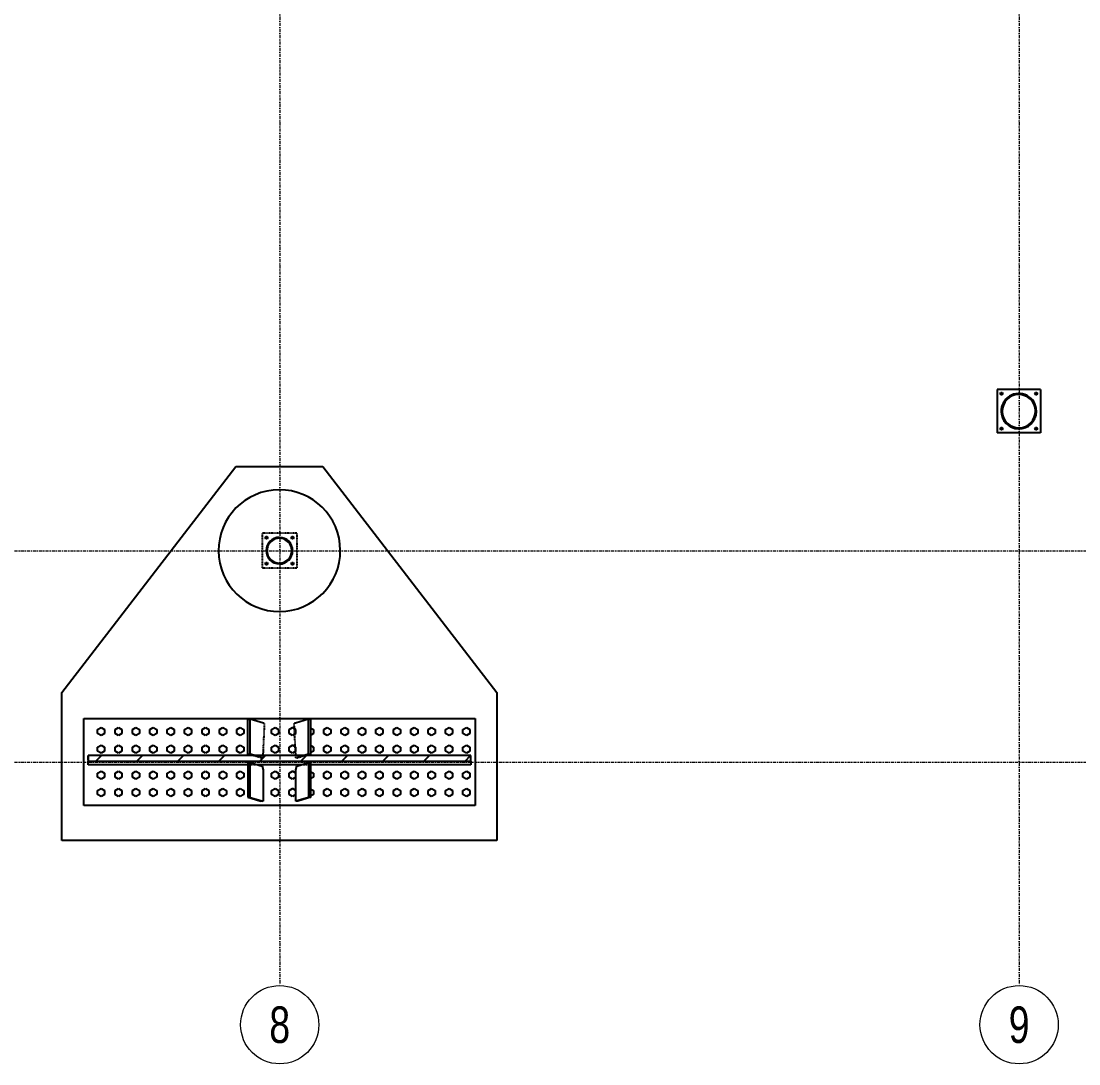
# Model space of a CAD drawing. Header units: millimetres. Extents: x 1541 to 289025, y -12015 to 47026.
# Drawn here: x 11897 to 12779, y -11969 to -11100 of the extents above; entities that cross this region are included whole.
import ezdxf
from ezdxf.enums import TextEntityAlignment as Align

# ---------------------------------------------------------------- set-up
doc = ezdxf.new("R2010")
doc.units = ezdxf.units.MM
doc.header["$LTSCALE"] = 0.1
for name, pattern in [('DASHDOTX2', [50.8, 25.4, -12.7, 0, -12.7]), ('DXK_LINE_DOT2', [3.9198, 1.9599, -1.9599]), ('Grid Line', [3.33375, 1.905, -0.47625, 0.47625, -0.47625])]:
    doc.linetypes.add(name, pattern=pattern)
doc.layers.get('0').update_dxf_attribs({"color": 255})
doc.layers.add('E_EJES', color=8, linetype='Continuous', lineweight=9)
doc.layers.add('E_EJES-1', color=8, linetype='Grid Line', lineweight=9)
doc.styles.add('Swis721 LtCn BT_1', font='swisscl.ttf', dxfattribs={"height": 0.42})

msp = doc.modelspace()

# ---------------------------------------------------------------- hatches: boundary and pattern name
at = {"linetype": 'Continuous'}
h = msp.add_hatch(color=96, dxfattribs=at)
h.paths.add_polyline_path([(12743.52, -11425.12), (12743.3, -11422.57), (12742.63, -11420.09), (12741.55, -11417.76), (12740.08, -11415.66), (12738.26, -11413.85), (12736.16, -11412.38), (12733.84, -11411.29), (12731.36, -11410.63), (12728.8, -11410.41), (12726.25, -11410.63), (12723.77, -11411.29), (12721.45, -11412.38), (12719.35, -11413.85), (12717.53, -11415.66), (12716.06, -11417.76), (12714.98, -11420.09), (12714.31, -11422.57), (12714.09, -11425.12), (12714.31, -11427.68), (12714.98, -11430.15), (12716.06, -11432.48), (12717.53, -11434.58), (12719.35, -11436.39), (12721.45, -11437.87), (12723.77, -11438.95), (12726.25, -11439.61), (12728.8, -11439.84), (12731.36, -11439.61), (12733.84, -11438.95), (12736.16, -11437.87), (12738.26, -11436.39), (12740.08, -11434.58), (12741.55, -11432.48), (12742.63, -11430.15), (12743.3, -11427.68)])
h.paths.add_polyline_path([(12741.82, -11429.86), (12740.8, -11432.04), (12739.41, -11434.02), (12737.7, -11435.73), (12735.73, -11437.11), (12733.54, -11438.13), (12731.21, -11438.76), (12728.8, -11438.97), (12726.4, -11438.76), (12724.07, -11438.13), (12721.88, -11437.11), (12719.91, -11435.73), (12718.2, -11434.02), (12716.81, -11432.04), (12715.79, -11429.86), (12715.17, -11427.53), (12714.96, -11425.12), (12715.17, -11422.72), (12715.79, -11420.39), (12716.81, -11418.2), (12718.2, -11416.22), (12719.91, -11414.52), (12721.88, -11413.13), (12724.07, -11412.11), (12726.4, -11411.49), (12728.8, -11411.28), (12731.21, -11411.49), (12733.54, -11412.11), (12735.73, -11413.13), (12737.7, -11414.52), (12739.41, -11416.22), (12740.8, -11418.2), (12741.82, -11420.39), (12742.44, -11422.72), (12742.65, -11425.12), (12742.44, -11427.53)])
h = msp.add_hatch(dxfattribs=at)
h.set_pattern_fill('', scale=7.611392, style=0, pattern_type=0)
h.set_pattern_definition([(45, (12123.487, -11539.187), (-17.088, 17.088), [])])
h.paths.add_polyline_path([(12123.7, -11541.34), (12123.49, -11539.19), (12122.86, -11537.11), (12121.84, -11535.2), (12120.46, -11533.53), (12118.79, -11532.15), (12116.87, -11531.13), (12114.8, -11530.5), (12112.64, -11530.29), (12110.49, -11530.5), (12108.41, -11531.13), (12106.5, -11532.15), (12104.83, -11533.53), (12103.45, -11535.2), (12102.43, -11537.11), (12101.8, -11539.19), (12101.59, -11541.34), (12101.8, -11543.5), (12102.43, -11545.57), (12103.45, -11547.49), (12104.83, -11549.16), (12106.5, -11550.54), (12108.41, -11551.56), (12110.49, -11552.19), (12112.64, -11552.4), (12114.8, -11552.19), (12116.87, -11551.56), (12118.79, -11550.54), (12120.46, -11549.16), (12121.84, -11547.49), (12122.86, -11545.57), (12123.49, -11543.5)])
h.paths.add_polyline_path([(12122.19, -11545.3), (12121.23, -11547.08), (12119.95, -11548.65), (12118.38, -11549.93), (12116.6, -11550.89), (12114.66, -11551.47), (12112.64, -11551.67), (12110.63, -11551.47), (12108.69, -11550.89), (12106.91, -11549.93), (12105.34, -11548.65), (12104.06, -11547.08), (12103.1, -11545.3), (12102.51, -11543.36), (12102.31, -11541.34), (12102.51, -11539.33), (12103.1, -11537.39), (12104.06, -11535.6), (12105.34, -11534.04), (12106.91, -11532.75), (12108.69, -11531.8), (12110.63, -11531.21), (12112.64, -11531.01), (12114.66, -11531.21), (12116.6, -11531.8), (12118.38, -11532.75), (12119.95, -11534.04), (12121.23, -11535.6), (12122.19, -11537.39), (12122.78, -11539.33), (12122.97, -11541.34), (12122.78, -11543.36)])
h = msp.add_hatch(dxfattribs=at)
h.set_pattern_fill('', scale=7.611392, style=0, pattern_type=0)
h.set_pattern_definition([(45, (12271.952, -11712.02), (-17.088, 17.088), [])])
h.paths.add_polyline_path([(12272.12, -11715.92), (12271.95, -11712.02), (11953.34, -11712.02), (11953.17, -11715.92), (11953.17, -11716.68), (12272.12, -11716.68)])

# ---------------------------------------------------------------- linework, layer by layer
at = {"color": 2, "linetype": 'Continuous'}
for p, q in [((12746.93, -11407), (12710.68, -11407)), ((12710.68, -11407), (12710.68, -11443.24)), ((12746.93, -11407), (12746.93, -11443.24)), ((12746.93, -11443.24), (12710.68, -11443.24)), ((11931.44, -11659.5), (12076.4, -11471.25)), ((12076.4, -11471.25), (12148.89, -11471.25)), ((12148.89, -11471.25), (12293.85, -11659.5)), ((11931.44, -11782.73), (11931.44, -11659.5)), ((12293.85, -11659.5), (12293.85, -11782.73)), ((11949.54, -11753.74), (11949.54, -11681.25)), ((11949.54, -11681.25), (12275.75, -11681.25)), ((12086.4, -11710.75), (12086.4, -11681.65)), ((12086.4, -11681.65), (12088.3, -11681.69)), ((12099.29, -11684.98), (12088.3, -11681.69)), ((12088.3, -11710.8), (12088.3, -11681.69)), ((12136.99, -11681.69), (12126, -11684.98)), ((12136.99, -11681.69), (12138.89, -11681.65)), ((12136.99, -11710.8), (12136.99, -11681.69)), ((12138.89, -11710.75), (12138.89, -11681.65)), ((12275.75, -11681.25), (12275.75, -11753.74)), ((11953.17, -11712.05), (11953.34, -11712.02)), ((11953.34, -11712.02), (11953.17, -11715.92)), ((11953.17, -11715.92), (11953.17, -11712.05)), ((12271.95, -11712.02), (11953.34, -11712.02)), ((12090.65, -11712.02), (12086.4, -11710.75)), ((12086.4, -11710.75), (12088.3, -11710.8)), ((12092.38, -11712.02), (12088.3, -11710.8)), ((12099.1, -11712.02), (12099.29, -11707.84)), ((12126.19, -11712.02), (12126, -11707.84)), ((12136.99, -11710.8), (12132.91, -11712.02)), ((12138.89, -11710.75), (12134.64, -11712.02)), ((12136.99, -11710.8), (12138.89, -11710.75)), ((12272.12, -11712.05), (12271.95, -11712.02)), ((12272.12, -11715.92), (12271.95, -11712.02)), ((12272.12, -11715.92), (12272.12, -11712.05)), ((11953.17, -11715.92), (11953.17, -11716.68)), ((11953.17, -11719.8), (11953.17, -11716.68)), ((11953.17, -11716.68), (12272.12, -11716.68)), ((12086.4, -11719.8), (11953.17, -11719.8)), ((12086.4, -11717.81), (12086.39, -11746.84)), ((12088.29, -11717.86), (12086.4, -11717.81)), ((12088.29, -11717.86), (12098.23, -11720.78)), ((12088.29, -11746.89), (12088.29, -11717.86)), ((12130.37, -11719.8), (12094.91, -11719.8)), ((12098.23, -11720.78), (12099.06, -11723.92)), ((12126.23, -11723.92), (12127.06, -11720.78)), ((12127.06, -11720.78), (12137, -11717.86)), ((12138.89, -11717.81), (12137, -11717.86)), ((12137, -11717.86), (12137, -11746.89)), ((12138.9, -11746.84), (12138.89, -11717.81)), ((12272.12, -11719.8), (12138.89, -11719.8)), ((12272.12, -11716.68), (12272.12, -11715.92)), ((12272.12, -11716.68), (12272.12, -11719.8)), ((12099.06, -11723.92), (12099, -11750.02)), ((12126.28, -11750.02), (12126.23, -11723.92)), ((12086.39, -11746.84), (12097.27, -11750.02)), ((12086.39, -11746.84), (12088.29, -11746.89)), ((12088.29, -11746.89), (12099, -11750.02)), ((12137, -11746.89), (12126.28, -11750.02)), ((12138.9, -11746.84), (12128.02, -11750.02)), ((12137, -11746.89), (12138.9, -11746.84)), ((12275.75, -11753.74), (11949.54, -11753.74)), ((12099, -11750.02), (12097.27, -11750.02)), ((12128.02, -11750.02), (12126.28, -11750.02)), ((12293.85, -11782.73), (11931.44, -11782.73))]:
    msp.add_line(p, q, dxfattribs=at)
at = {"color": 7, "linetype": 'Continuous'}
for p, q in [((12713.18, -11410.62), (12713.74, -11409.65)), ((12713.74, -11411.6), (12713.18, -11410.62)), ((12713.74, -11409.65), (12714.87, -11409.65)), ((12714.87, -11411.6), (12713.74, -11411.6)), ((12714.87, -11409.65), (12715.44, -11410.62)), ((12715.44, -11410.62), (12714.87, -11411.6)), ((12742.17, -11410.62), (12742.74, -11409.65)), ((12742.74, -11411.6), (12742.17, -11410.62)), ((12742.74, -11409.65), (12743.87, -11409.65)), ((12743.87, -11411.6), (12742.74, -11411.6)), ((12743.87, -11409.65), (12744.43, -11410.62)), ((12744.43, -11410.62), (12743.87, -11411.6)), ((12713.18, -11439.62), (12713.74, -11438.64)), ((12713.74, -11440.6), (12713.18, -11439.62)), ((12713.74, -11438.64), (12714.87, -11438.64)), ((12714.87, -11438.64), (12715.44, -11439.62)), ((12715.44, -11439.62), (12714.87, -11440.6)), ((12742.17, -11439.62), (12742.74, -11438.64)), ((12742.74, -11440.6), (12742.17, -11439.62)), ((12742.74, -11438.64), (12743.87, -11438.64)), ((12743.87, -11438.64), (12744.43, -11439.62)), ((12744.43, -11439.62), (12743.87, -11440.6)), ((12714.87, -11440.6), (12713.74, -11440.6)), ((12743.87, -11440.6), (12742.74, -11440.6)), ((12100.64, -11530.47), (12101.21, -11529.49)), ((12101.21, -11531.45), (12100.64, -11530.47)), ((12101.21, -11529.49), (12102.34, -11529.49)), ((12102.34, -11531.45), (12101.21, -11531.45)), ((12102.34, -11529.49), (12102.9, -11530.47)), ((12102.9, -11530.47), (12102.34, -11531.45)), ((12122.39, -11530.47), (12122.95, -11529.49)), ((12122.95, -11531.45), (12122.39, -11530.47)), ((12122.95, -11529.49), (12124.08, -11529.49)), ((12124.08, -11531.45), (12122.95, -11531.45)), ((12124.08, -11529.49), (12124.65, -11530.47)), ((12124.65, -11530.47), (12124.08, -11531.45)), ((12100.64, -11552.22), (12101.21, -11551.24)), ((12101.21, -11553.2), (12100.64, -11552.22)), ((12101.21, -11551.24), (12102.34, -11551.24)), ((12102.34, -11553.2), (12101.21, -11553.2)), ((12102.34, -11551.24), (12102.9, -11552.22)), ((12102.9, -11552.22), (12102.34, -11553.2)), ((12122.39, -11552.22), (12122.95, -11551.24)), ((12122.95, -11553.2), (12122.39, -11552.22)), ((12122.95, -11551.24), (12124.08, -11551.24)), ((12124.08, -11553.2), (12122.95, -11553.2)), ((12124.08, -11551.24), (12124.65, -11552.22)), ((12124.65, -11552.22), (12124.08, -11553.2)), ((11961.14, -11690.45), (11964.04, -11688.77)), ((11961.14, -11693.8), (11961.14, -11690.45)), ((11964.04, -11695.47), (11961.14, -11693.8)), ((11964.04, -11688.77), (11966.94, -11690.45)), ((11966.94, -11693.8), (11964.04, -11695.47)), ((11966.94, -11690.45), (11966.94, -11693.8)), ((11975.64, -11690.45), (11978.54, -11688.77)), ((11975.64, -11693.8), (11975.64, -11690.45)), ((11978.54, -11695.47), (11975.64, -11693.8)), ((11978.54, -11688.77), (11981.44, -11690.45)), ((11981.44, -11693.8), (11978.54, -11695.47)), ((11981.44, -11690.45), (11981.44, -11693.8)), ((11990.14, -11690.45), (11993.04, -11688.77)), ((11990.14, -11693.8), (11990.14, -11690.45)), ((11993.04, -11695.47), (11990.14, -11693.8)), ((11993.04, -11688.77), (11995.94, -11690.45)), ((11995.94, -11693.8), (11993.04, -11695.47)), ((11995.94, -11690.45), (11995.94, -11693.8)), ((12004.64, -11690.45), (12007.53, -11688.77)), ((12004.64, -11693.8), (12004.64, -11690.45)), ((12007.53, -11695.47), (12004.64, -11693.8)), ((12007.53, -11688.77), (12010.43, -11690.45)), ((12010.43, -11693.8), (12007.53, -11695.47)), ((12010.43, -11690.45), (12010.43, -11693.8)), ((12019.13, -11690.45), (12022.03, -11688.77)), ((12019.13, -11693.8), (12019.13, -11690.45)), ((12022.03, -11695.47), (12019.13, -11693.8)), ((12022.03, -11688.77), (12024.93, -11690.45)), ((12024.93, -11693.8), (12022.03, -11695.47)), ((12024.93, -11690.45), (12024.93, -11693.8)), ((12033.63, -11690.45), (12036.53, -11688.77)), ((12033.63, -11693.8), (12033.63, -11690.45)), ((12036.53, -11695.47), (12033.63, -11693.8)), ((12036.53, -11688.77), (12039.43, -11690.45)), ((12039.43, -11693.8), (12036.53, -11695.47)), ((12039.43, -11690.45), (12039.43, -11693.8)), ((12048.13, -11690.45), (12051.03, -11688.77)), ((12048.13, -11693.8), (12048.13, -11690.45)), ((12051.03, -11695.47), (12048.13, -11693.8)), ((12051.03, -11688.77), (12053.93, -11690.45)), ((12053.93, -11693.8), (12051.03, -11695.47)), ((12053.93, -11690.45), (12053.93, -11693.8)), ((12062.63, -11690.45), (12065.53, -11688.77)), ((12062.63, -11693.8), (12062.63, -11690.45)), ((12065.53, -11695.47), (12062.63, -11693.8)), ((12065.53, -11688.77), (12068.43, -11690.45)), ((12068.43, -11693.8), (12065.53, -11695.47)), ((12068.43, -11690.45), (12068.43, -11693.8)), ((12077.12, -11690.45), (12080.02, -11688.77)), ((12077.12, -11693.8), (12077.12, -11690.45)), ((12080.02, -11695.47), (12077.12, -11693.8)), ((12080.02, -11688.77), (12082.92, -11690.45)), ((12082.92, -11693.8), (12080.02, -11695.47)), ((12082.92, -11690.45), (12082.92, -11693.8)), ((12106.12, -11690.45), (12109.02, -11688.77)), ((12106.12, -11693.8), (12106.12, -11690.45)), ((12109.02, -11695.47), (12106.12, -11693.8)), ((12109.02, -11688.77), (12111.92, -11690.45)), ((12111.92, -11693.8), (12109.02, -11695.47)), ((12111.92, -11690.45), (12111.92, -11693.8)), ((12120.62, -11690.45), (12123.52, -11688.77)), ((12120.62, -11693.8), (12120.62, -11690.45)), ((12123.52, -11695.47), (12120.62, -11693.8)), ((12126.42, -11690.45), (12123.52, -11688.77)), ((12126.42, -11693.8), (12123.52, -11695.47)), ((12126.42, -11693.8), (12126.42, -11690.45)), ((12138.89, -11689.28), (12140.92, -11690.45)), ((12140.92, -11693.8), (12138.89, -11694.97)), ((12140.92, -11690.45), (12140.92, -11693.8)), ((12149.61, -11690.45), (12152.51, -11688.77)), ((12149.61, -11693.8), (12149.61, -11690.45)), ((12152.51, -11695.47), (12149.61, -11693.8)), ((12152.51, -11688.77), (12155.41, -11690.45)), ((12155.41, -11693.8), (12152.51, -11695.47)), ((12155.41, -11690.45), (12155.41, -11693.8)), ((12164.11, -11690.45), (12167.01, -11688.77)), ((12164.11, -11693.8), (12164.11, -11690.45)), ((12167.01, -11695.47), (12164.11, -11693.8)), ((12167.01, -11688.77), (12169.91, -11690.45)), ((12169.91, -11693.8), (12167.01, -11695.47)), ((12169.91, -11690.45), (12169.91, -11693.8)), ((12178.61, -11690.45), (12181.51, -11688.77)), ((12178.61, -11693.8), (12178.61, -11690.45)), ((12181.51, -11695.47), (12178.61, -11693.8)), ((12181.51, -11688.77), (12184.41, -11690.45)), ((12184.41, -11693.8), (12181.51, -11695.47)), ((12184.41, -11690.45), (12184.41, -11693.8)), ((12193.11, -11690.45), (12196.01, -11688.77)), ((12193.11, -11693.8), (12193.11, -11690.45)), ((12196.01, -11695.47), (12193.11, -11693.8)), ((12196.01, -11688.77), (12198.91, -11690.45)), ((12198.91, -11693.8), (12196.01, -11695.47)), ((12198.91, -11690.45), (12198.91, -11693.8)), ((12207.61, -11690.45), (12210.51, -11688.77)), ((12207.61, -11693.8), (12207.61, -11690.45)), ((12210.51, -11695.47), (12207.61, -11693.8)), ((12210.51, -11688.77), (12213.4, -11690.45)), ((12213.4, -11693.8), (12210.51, -11695.47)), ((12213.4, -11690.45), (12213.4, -11693.8)), ((12222.1, -11690.45), (12225, -11688.77)), ((12222.1, -11693.8), (12222.1, -11690.45)), ((12225, -11695.47), (12222.1, -11693.8)), ((12225, -11688.77), (12227.9, -11690.45)), ((12227.9, -11693.8), (12225, -11695.47)), ((12227.9, -11690.45), (12227.9, -11693.8)), ((12236.6, -11690.45), (12239.5, -11688.77)), ((12236.6, -11693.8), (12236.6, -11690.45)), ((12239.5, -11695.47), (12236.6, -11693.8)), ((12239.5, -11688.77), (12242.4, -11690.45)), ((12242.4, -11693.8), (12239.5, -11695.47)), ((12242.4, -11690.45), (12242.4, -11693.8)), ((12251.1, -11690.45), (12254, -11688.77)), ((12251.1, -11693.8), (12251.1, -11690.45)), ((12254, -11695.47), (12251.1, -11693.8)), ((12254, -11688.77), (12256.9, -11690.45)), ((12256.9, -11693.8), (12254, -11695.47)), ((12256.9, -11690.45), (12256.9, -11693.8)), ((12265.6, -11690.45), (12268.5, -11688.77)), ((12265.6, -11693.8), (12265.6, -11690.45)), ((12268.5, -11695.47), (12265.6, -11693.8)), ((12268.5, -11688.77), (12271.4, -11690.45)), ((12271.4, -11693.8), (12268.5, -11695.47)), ((12271.4, -11690.45), (12271.4, -11693.8)), ((11961.14, -11704.95), (11964.04, -11703.27)), ((11961.14, -11708.29), (11961.14, -11704.95)), ((11964.04, -11703.27), (11966.94, -11704.95)), ((11966.94, -11704.95), (11966.94, -11708.29)), ((11975.64, -11704.95), (11978.54, -11703.27)), ((11975.64, -11708.29), (11975.64, -11704.95)), ((11978.54, -11703.27), (11981.44, -11704.95)), ((11981.44, -11704.95), (11981.44, -11708.29)), ((11990.14, -11704.95), (11993.04, -11703.27)), ((11990.14, -11708.29), (11990.14, -11704.95)), ((11993.04, -11703.27), (11995.94, -11704.95)), ((11995.94, -11704.95), (11995.94, -11708.29)), ((12004.64, -11704.95), (12007.53, -11703.27)), ((12004.64, -11708.29), (12004.64, -11704.95)), ((12007.53, -11703.27), (12010.43, -11704.95)), ((12010.43, -11704.95), (12010.43, -11708.29)), ((12019.13, -11704.95), (12022.03, -11703.27)), ((12019.13, -11708.29), (12019.13, -11704.95)), ((12022.03, -11703.27), (12024.93, -11704.95)), ((12024.93, -11704.95), (12024.93, -11708.29)), ((12033.63, -11704.95), (12036.53, -11703.27)), ((12033.63, -11708.29), (12033.63, -11704.95)), ((12036.53, -11703.27), (12039.43, -11704.95)), ((12039.43, -11704.95), (12039.43, -11708.29)), ((12048.13, -11704.95), (12051.03, -11703.27)), ((12048.13, -11708.29), (12048.13, -11704.95)), ((12051.03, -11703.27), (12053.93, -11704.95)), ((12053.93, -11704.95), (12053.93, -11708.29)), ((12062.63, -11704.95), (12065.53, -11703.27)), ((12062.63, -11708.29), (12062.63, -11704.95)), ((12065.53, -11703.27), (12068.43, -11704.95)), ((12068.43, -11704.95), (12068.43, -11708.29)), ((12077.12, -11704.95), (12080.02, -11703.27)), ((12077.12, -11708.29), (12077.12, -11704.95)), ((12080.02, -11703.27), (12082.92, -11704.95)), ((12082.92, -11704.95), (12082.92, -11708.29)), ((12106.12, -11704.95), (12109.02, -11703.27)), ((12106.12, -11708.29), (12106.12, -11704.95)), ((12109.02, -11703.27), (12111.92, -11704.95)), ((12111.92, -11704.95), (12111.92, -11708.29)), ((12120.62, -11704.95), (12123.52, -11703.27)), ((12120.62, -11708.29), (12120.62, -11704.95)), ((12126.42, -11704.95), (12123.52, -11703.27)), ((12126.42, -11708.29), (12126.42, -11704.95)), ((12138.89, -11703.77), (12140.92, -11704.95)), ((12140.92, -11704.95), (12140.92, -11708.29)), ((12149.61, -11704.95), (12152.51, -11703.27)), ((12149.61, -11708.29), (12149.61, -11704.95)), ((12152.51, -11703.27), (12155.41, -11704.95)), ((12155.41, -11704.95), (12155.41, -11708.29)), ((12164.11, -11704.95), (12167.01, -11703.27)), ((12164.11, -11708.29), (12164.11, -11704.95)), ((12167.01, -11703.27), (12169.91, -11704.95)), ((12169.91, -11704.95), (12169.91, -11708.29)), ((12178.61, -11704.95), (12181.51, -11703.27)), ((12178.61, -11708.29), (12178.61, -11704.95)), ((12181.51, -11703.27), (12184.41, -11704.95)), ((12184.41, -11704.95), (12184.41, -11708.29)), ((12193.11, -11704.95), (12196.01, -11703.27)), ((12193.11, -11708.29), (12193.11, -11704.95)), ((12196.01, -11703.27), (12198.91, -11704.95)), ((12198.91, -11704.95), (12198.91, -11708.29)), ((12207.61, -11704.95), (12210.51, -11703.27)), ((12207.61, -11708.29), (12207.61, -11704.95)), ((12210.51, -11703.27), (12213.4, -11704.95)), ((12213.4, -11704.95), (12213.4, -11708.29)), ((12222.1, -11704.95), (12225, -11703.27)), ((12222.1, -11708.29), (12222.1, -11704.95)), ((12225, -11703.27), (12227.9, -11704.95)), ((12227.9, -11704.95), (12227.9, -11708.29)), ((12236.6, -11704.95), (12239.5, -11703.27)), ((12236.6, -11708.29), (12236.6, -11704.95)), ((12239.5, -11703.27), (12242.4, -11704.95)), ((12242.4, -11704.95), (12242.4, -11708.29)), ((12251.1, -11704.95), (12254, -11703.27)), ((12251.1, -11708.29), (12251.1, -11704.95)), ((12254, -11703.27), (12256.9, -11704.95)), ((12256.9, -11704.95), (12256.9, -11708.29)), ((12265.6, -11704.95), (12268.5, -11703.27)), ((12265.6, -11708.29), (12265.6, -11704.95)), ((12268.5, -11703.27), (12271.4, -11704.95)), ((12271.4, -11704.95), (12271.4, -11708.29)), ((11964.04, -11709.97), (11961.14, -11708.29)), ((11966.94, -11708.29), (11964.04, -11709.97)), ((11978.54, -11709.97), (11975.64, -11708.29)), ((11981.44, -11708.29), (11978.54, -11709.97)), ((11993.04, -11709.97), (11990.14, -11708.29)), ((11995.94, -11708.29), (11993.04, -11709.97)), ((12007.53, -11709.97), (12004.64, -11708.29)), ((12010.43, -11708.29), (12007.53, -11709.97)), ((12022.03, -11709.97), (12019.13, -11708.29)), ((12024.93, -11708.29), (12022.03, -11709.97)), ((12036.53, -11709.97), (12033.63, -11708.29)), ((12039.43, -11708.29), (12036.53, -11709.97)), ((12051.03, -11709.97), (12048.13, -11708.29)), ((12053.93, -11708.29), (12051.03, -11709.97)), ((12065.53, -11709.97), (12062.63, -11708.29)), ((12068.43, -11708.29), (12065.53, -11709.97)), ((12080.02, -11709.97), (12077.12, -11708.29)), ((12082.92, -11708.29), (12080.02, -11709.97)), ((12109.02, -11709.97), (12106.12, -11708.29)), ((12111.92, -11708.29), (12109.02, -11709.97)), ((12123.52, -11709.97), (12120.62, -11708.29)), ((12126.42, -11708.29), (12123.52, -11709.97)), ((12140.92, -11708.29), (12138.89, -11709.46)), ((12152.51, -11709.97), (12149.61, -11708.29)), ((12155.41, -11708.29), (12152.51, -11709.97)), ((12167.01, -11709.97), (12164.11, -11708.29)), ((12169.91, -11708.29), (12167.01, -11709.97)), ((12181.51, -11709.97), (12178.61, -11708.29)), ((12184.41, -11708.29), (12181.51, -11709.97)), ((12196.01, -11709.97), (12193.11, -11708.29)), ((12198.91, -11708.29), (12196.01, -11709.97)), ((12210.51, -11709.97), (12207.61, -11708.29)), ((12213.4, -11708.29), (12210.51, -11709.97)), ((12225, -11709.97), (12222.1, -11708.29)), ((12227.9, -11708.29), (12225, -11709.97)), ((12239.5, -11709.97), (12236.6, -11708.29)), ((12242.4, -11708.29), (12239.5, -11709.97)), ((12254, -11709.97), (12251.1, -11708.29)), ((12256.9, -11708.29), (12254, -11709.97)), ((12268.5, -11709.97), (12265.6, -11708.29)), ((12271.4, -11708.29), (12268.5, -11709.97)), ((11961.14, -11726.69), (11964.04, -11725.02)), ((11961.14, -11730.04), (11961.14, -11726.69)), ((11964.04, -11731.71), (11961.14, -11730.04)), ((11964.04, -11725.02), (11966.94, -11726.69)), ((11966.94, -11730.04), (11964.04, -11731.71)), ((11966.94, -11726.69), (11966.94, -11730.04)), ((11975.64, -11726.69), (11978.54, -11725.02)), ((11975.64, -11730.04), (11975.64, -11726.69)), ((11978.54, -11731.71), (11975.64, -11730.04)), ((11978.54, -11725.02), (11981.44, -11726.69)), ((11981.44, -11730.04), (11978.54, -11731.71)), ((11981.44, -11726.69), (11981.44, -11730.04)), ((11990.14, -11726.69), (11993.04, -11725.02)), ((11990.14, -11730.04), (11990.14, -11726.69)), ((11993.04, -11731.71), (11990.14, -11730.04)), ((11993.04, -11725.02), (11995.94, -11726.69)), ((11995.94, -11730.04), (11993.04, -11731.71)), ((11995.94, -11726.69), (11995.94, -11730.04)), ((12004.64, -11726.69), (12007.53, -11725.02)), ((12004.64, -11730.04), (12004.64, -11726.69)), ((12007.53, -11731.71), (12004.64, -11730.04)), ((12007.53, -11725.02), (12010.43, -11726.69)), ((12010.43, -11730.04), (12007.53, -11731.71)), ((12010.43, -11726.69), (12010.43, -11730.04)), ((12019.13, -11726.69), (12022.03, -11725.02)), ((12019.13, -11730.04), (12019.13, -11726.69)), ((12022.03, -11731.71), (12019.13, -11730.04)), ((12022.03, -11725.02), (12024.93, -11726.69)), ((12024.93, -11730.04), (12022.03, -11731.71)), ((12024.93, -11726.69), (12024.93, -11730.04)), ((12033.63, -11726.69), (12036.53, -11725.02)), ((12033.63, -11730.04), (12033.63, -11726.69)), ((12036.53, -11731.71), (12033.63, -11730.04)), ((12036.53, -11725.02), (12039.43, -11726.69)), ((12039.43, -11730.04), (12036.53, -11731.71)), ((12039.43, -11726.69), (12039.43, -11730.04)), ((12048.13, -11726.69), (12051.03, -11725.02)), ((12048.13, -11730.04), (12048.13, -11726.69)), ((12051.03, -11731.71), (12048.13, -11730.04)), ((12051.03, -11725.02), (12053.93, -11726.69)), ((12053.93, -11730.04), (12051.03, -11731.71)), ((12053.93, -11726.69), (12053.93, -11730.04)), ((12062.63, -11726.69), (12065.53, -11725.02)), ((12062.63, -11730.04), (12062.63, -11726.69)), ((12065.53, -11731.71), (12062.63, -11730.04)), ((12065.53, -11725.02), (12068.43, -11726.69)), ((12068.43, -11730.04), (12065.53, -11731.71)), ((12068.43, -11726.69), (12068.43, -11730.04)), ((12077.12, -11726.69), (12080.02, -11725.02)), ((12077.12, -11730.04), (12077.12, -11726.69)), ((12080.02, -11731.71), (12077.12, -11730.04)), ((12080.02, -11725.02), (12082.92, -11726.69)), ((12082.92, -11730.04), (12080.02, -11731.71)), ((12082.92, -11726.69), (12082.92, -11730.04)), ((12106.12, -11726.69), (12109.02, -11725.02)), ((12106.12, -11730.04), (12106.12, -11726.69)), ((12109.02, -11731.71), (12106.12, -11730.04)), ((12109.02, -11725.02), (12111.92, -11726.69)), ((12111.92, -11730.04), (12109.02, -11731.71)), ((12111.92, -11726.69), (12111.92, -11730.04)), ((12120.62, -11726.69), (12123.52, -11725.02)), ((12120.62, -11730.04), (12120.62, -11726.69)), ((12123.52, -11731.71), (12120.62, -11730.04)), ((12126.42, -11726.69), (12123.52, -11725.02)), ((12126.42, -11730.04), (12123.52, -11731.71)), ((12126.42, -11730.04), (12126.42, -11726.69)), ((12138.89, -11725.52), (12140.92, -11726.69)), ((12140.92, -11730.04), (12138.89, -11731.21)), ((12140.92, -11726.69), (12140.92, -11730.04)), ((12149.61, -11726.69), (12152.51, -11725.02)), ((12149.61, -11730.04), (12149.61, -11726.69)), ((12152.51, -11731.71), (12149.61, -11730.04)), ((12152.51, -11725.02), (12155.41, -11726.69)), ((12155.41, -11730.04), (12152.51, -11731.71)), ((12155.41, -11726.69), (12155.41, -11730.04)), ((12164.11, -11726.69), (12167.01, -11725.02)), ((12164.11, -11730.04), (12164.11, -11726.69)), ((12167.01, -11731.71), (12164.11, -11730.04)), ((12167.01, -11725.02), (12169.91, -11726.69)), ((12169.91, -11730.04), (12167.01, -11731.71)), ((12169.91, -11726.69), (12169.91, -11730.04)), ((12178.61, -11726.69), (12181.51, -11725.02)), ((12178.61, -11730.04), (12178.61, -11726.69)), ((12181.51, -11731.71), (12178.61, -11730.04)), ((12181.51, -11725.02), (12184.41, -11726.69)), ((12184.41, -11730.04), (12181.51, -11731.71)), ((12184.41, -11726.69), (12184.41, -11730.04)), ((12193.11, -11726.69), (12196.01, -11725.02)), ((12193.11, -11730.04), (12193.11, -11726.69)), ((12196.01, -11731.71), (12193.11, -11730.04)), ((12196.01, -11725.02), (12198.91, -11726.69)), ((12198.91, -11730.04), (12196.01, -11731.71)), ((12198.91, -11726.69), (12198.91, -11730.04)), ((12207.61, -11726.69), (12210.51, -11725.02)), ((12207.61, -11730.04), (12207.61, -11726.69)), ((12210.51, -11731.71), (12207.61, -11730.04)), ((12210.51, -11725.02), (12213.4, -11726.69)), ((12213.4, -11730.04), (12210.51, -11731.71)), ((12213.4, -11726.69), (12213.4, -11730.04)), ((12222.1, -11726.69), (12225, -11725.02)), ((12222.1, -11730.04), (12222.1, -11726.69)), ((12225, -11731.71), (12222.1, -11730.04)), ((12225, -11725.02), (12227.9, -11726.69)), ((12227.9, -11730.04), (12225, -11731.71)), ((12227.9, -11726.69), (12227.9, -11730.04)), ((12236.6, -11726.69), (12239.5, -11725.02)), ((12236.6, -11730.04), (12236.6, -11726.69)), ((12239.5, -11731.71), (12236.6, -11730.04)), ((12239.5, -11725.02), (12242.4, -11726.69)), ((12242.4, -11730.04), (12239.5, -11731.71)), ((12242.4, -11726.69), (12242.4, -11730.04)), ((12251.1, -11726.69), (12254, -11725.02)), ((12251.1, -11730.04), (12251.1, -11726.69)), ((12254, -11731.71), (12251.1, -11730.04)), ((12254, -11725.02), (12256.9, -11726.69)), ((12256.9, -11730.04), (12254, -11731.71)), ((12256.9, -11726.69), (12256.9, -11730.04)), ((12265.6, -11726.69), (12268.5, -11725.02)), ((12265.6, -11730.04), (12265.6, -11726.69)), ((12268.5, -11731.71), (12265.6, -11730.04)), ((12268.5, -11725.02), (12271.4, -11726.69)), ((12271.4, -11730.04), (12268.5, -11731.71)), ((12271.4, -11726.69), (12271.4, -11730.04)), ((11961.14, -11741.19), (11964.04, -11739.52)), ((11964.04, -11739.52), (11966.94, -11741.19)), ((11975.64, -11741.19), (11978.54, -11739.52)), ((11978.54, -11739.52), (11981.44, -11741.19)), ((11990.14, -11741.19), (11993.04, -11739.52)), ((11993.04, -11739.52), (11995.94, -11741.19)), ((12004.64, -11741.19), (12007.53, -11739.52)), ((12007.53, -11739.52), (12010.43, -11741.19)), ((12019.13, -11741.19), (12022.03, -11739.52)), ((12022.03, -11739.52), (12024.93, -11741.19)), ((12033.63, -11741.19), (12036.53, -11739.52)), ((12036.53, -11739.52), (12039.43, -11741.19)), ((12048.13, -11741.19), (12051.03, -11739.52)), ((12051.03, -11739.52), (12053.93, -11741.19)), ((12062.63, -11741.19), (12065.53, -11739.52)), ((12065.53, -11739.52), (12068.43, -11741.19)), ((12077.12, -11741.19), (12080.02, -11739.52)), ((12080.02, -11739.52), (12082.92, -11741.19)), ((12106.12, -11741.19), (12109.02, -11739.52)), ((12109.02, -11739.52), (12111.92, -11741.19)), ((12120.62, -11741.19), (12123.52, -11739.52)), ((12126.42, -11741.19), (12123.52, -11739.52)), ((12138.9, -11740.02), (12140.92, -11741.19)), ((12149.61, -11741.19), (12152.51, -11739.52)), ((12152.51, -11739.52), (12155.41, -11741.19)), ((12164.11, -11741.19), (12167.01, -11739.52)), ((12167.01, -11739.52), (12169.91, -11741.19)), ((12178.61, -11741.19), (12181.51, -11739.52)), ((12181.51, -11739.52), (12184.41, -11741.19)), ((12193.11, -11741.19), (12196.01, -11739.52)), ((12196.01, -11739.52), (12198.91, -11741.19)), ((12207.61, -11741.19), (12210.51, -11739.52)), ((12210.51, -11739.52), (12213.4, -11741.19)), ((12222.1, -11741.19), (12225, -11739.52)), ((12225, -11739.52), (12227.9, -11741.19)), ((12236.6, -11741.19), (12239.5, -11739.52)), ((12239.5, -11739.52), (12242.4, -11741.19)), ((12251.1, -11741.19), (12254, -11739.52)), ((12254, -11739.52), (12256.9, -11741.19)), ((12265.6, -11741.19), (12268.5, -11739.52)), ((12268.5, -11739.52), (12271.4, -11741.19)), ((11961.14, -11744.54), (11961.14, -11741.19)), ((11964.04, -11746.21), (11961.14, -11744.54)), ((11966.94, -11744.54), (11964.04, -11746.21)), ((11966.94, -11741.19), (11966.94, -11744.54)), ((11975.64, -11744.54), (11975.64, -11741.19)), ((11978.54, -11746.21), (11975.64, -11744.54)), ((11981.44, -11744.54), (11978.54, -11746.21)), ((11981.44, -11741.19), (11981.44, -11744.54)), ((11990.14, -11744.54), (11990.14, -11741.19)), ((11993.04, -11746.21), (11990.14, -11744.54)), ((11995.94, -11744.54), (11993.04, -11746.21)), ((11995.94, -11741.19), (11995.94, -11744.54)), ((12004.64, -11744.54), (12004.64, -11741.19)), ((12007.53, -11746.21), (12004.64, -11744.54)), ((12010.43, -11744.54), (12007.53, -11746.21)), ((12010.43, -11741.19), (12010.43, -11744.54)), ((12019.13, -11744.54), (12019.13, -11741.19)), ((12022.03, -11746.21), (12019.13, -11744.54)), ((12024.93, -11744.54), (12022.03, -11746.21)), ((12024.93, -11741.19), (12024.93, -11744.54)), ((12033.63, -11744.54), (12033.63, -11741.19)), ((12036.53, -11746.21), (12033.63, -11744.54)), ((12039.43, -11744.54), (12036.53, -11746.21)), ((12039.43, -11741.19), (12039.43, -11744.54)), ((12048.13, -11744.54), (12048.13, -11741.19)), ((12051.03, -11746.21), (12048.13, -11744.54)), ((12053.93, -11744.54), (12051.03, -11746.21)), ((12053.93, -11741.19), (12053.93, -11744.54)), ((12062.63, -11744.54), (12062.63, -11741.19)), ((12065.53, -11746.21), (12062.63, -11744.54)), ((12068.43, -11744.54), (12065.53, -11746.21)), ((12068.43, -11741.19), (12068.43, -11744.54)), ((12077.12, -11744.54), (12077.12, -11741.19)), ((12080.02, -11746.21), (12077.12, -11744.54)), ((12082.92, -11744.54), (12080.02, -11746.21)), ((12082.92, -11741.19), (12082.92, -11744.54)), ((12106.12, -11744.54), (12106.12, -11741.19)), ((12109.02, -11746.21), (12106.12, -11744.54)), ((12111.92, -11744.54), (12109.02, -11746.21)), ((12111.92, -11741.19), (12111.92, -11744.54)), ((12120.62, -11744.54), (12120.62, -11741.19)), ((12123.52, -11746.21), (12120.62, -11744.54)), ((12126.42, -11744.54), (12123.52, -11746.21)), ((12126.42, -11744.54), (12126.42, -11741.19)), ((12140.92, -11744.54), (12138.9, -11745.7)), ((12140.92, -11741.19), (12140.92, -11744.54)), ((12149.61, -11744.54), (12149.61, -11741.19)), ((12152.51, -11746.21), (12149.61, -11744.54)), ((12155.41, -11744.54), (12152.51, -11746.21)), ((12155.41, -11741.19), (12155.41, -11744.54)), ((12164.11, -11744.54), (12164.11, -11741.19)), ((12167.01, -11746.21), (12164.11, -11744.54)), ((12169.91, -11744.54), (12167.01, -11746.21)), ((12169.91, -11741.19), (12169.91, -11744.54)), ((12178.61, -11744.54), (12178.61, -11741.19)), ((12181.51, -11746.21), (12178.61, -11744.54)), ((12184.41, -11744.54), (12181.51, -11746.21)), ((12184.41, -11741.19), (12184.41, -11744.54)), ((12193.11, -11744.54), (12193.11, -11741.19)), ((12196.01, -11746.21), (12193.11, -11744.54)), ((12198.91, -11744.54), (12196.01, -11746.21)), ((12198.91, -11741.19), (12198.91, -11744.54)), ((12207.61, -11744.54), (12207.61, -11741.19)), ((12210.51, -11746.21), (12207.61, -11744.54)), ((12213.4, -11744.54), (12210.51, -11746.21)), ((12213.4, -11741.19), (12213.4, -11744.54)), ((12222.1, -11744.54), (12222.1, -11741.19)), ((12225, -11746.21), (12222.1, -11744.54)), ((12227.9, -11744.54), (12225, -11746.21)), ((12227.9, -11741.19), (12227.9, -11744.54)), ((12236.6, -11744.54), (12236.6, -11741.19)), ((12239.5, -11746.21), (12236.6, -11744.54)), ((12242.4, -11744.54), (12239.5, -11746.21)), ((12242.4, -11741.19), (12242.4, -11744.54)), ((12251.1, -11744.54), (12251.1, -11741.19)), ((12254, -11746.21), (12251.1, -11744.54)), ((12256.9, -11744.54), (12254, -11746.21)), ((12256.9, -11741.19), (12256.9, -11744.54)), ((12265.6, -11744.54), (12265.6, -11741.19)), ((12268.5, -11746.21), (12265.6, -11744.54)), ((12271.4, -11744.54), (12268.5, -11746.21)), ((12271.4, -11741.19), (12271.4, -11744.54))]:
    msp.add_line(p, q, dxfattribs=at)
at = {"color": 7, "linetype": 'DXK_LINE_DOT2'}
for p, q in [((12127.14, -11526.85), (12098.15, -11526.85)), ((12098.15, -11526.85), (12098.15, -11555.84)), ((12127.14, -11526.85), (12127.14, -11555.84)), ((12127.14, -11555.84), (12098.15, -11555.84)), ((12100.33, -11685.29), (12099.29, -11684.98)), ((12099.29, -11707.84), (12100.33, -11685.29)), ((12126, -11684.98), (12124.96, -11685.29)), ((12126, -11707.84), (12124.96, -11685.29)), ((12097.28, -11714), (12090.65, -11712.02)), ((12099.01, -11714), (12092.38, -11712.02)), ((12099.01, -11714), (12099.1, -11712.02)), ((12126.28, -11714), (12126.19, -11712.02)), ((12132.91, -11712.02), (12126.28, -11714)), ((12134.64, -11712.02), (12128.01, -11714)), ((12094.91, -11719.8), (12086.4, -11719.8)), ((12099.01, -11714), (12097.28, -11714)), ((12126.28, -11714), (12128.01, -11714)), ((12138.89, -11719.8), (12130.37, -11719.8))]:
    msp.add_line(p, q, dxfattribs=at)
at = {"color": 2, "linetype": 'Continuous'}
for centre, radius, start, end in [((12728.8, -11425.12), 14.72, 10, 190), ((12728.8, -11425.12), 13.85, 350, 170), ((12728.8, -11425.12), 14.72, 190, 10), ((12728.8, -11425.12), 13.85, 170, 350), ((12112.64, -11541.34), 50.74, 6, 186), ((12112.64, -11541.34), 50.74, 186, 6), ((12112.64, -11541.34), 11.05, 11.25, 191.25), ((12112.64, -11541.34), 10.33, 348.75, 168.75), ((12112.64, -11541.34), 11.05, 191.25, 11.25), ((12112.64, -11541.34), 10.33, 168.75, 348.75)]:
    msp.add_arc(centre, radius, start, end, dxfattribs=at)
at = {"layer": 'E_EJES'}
for centre in [(12112.89, -11936.28), (12729.05, -11936.28)]:
    msp.add_circle(centre, 32.62, dxfattribs=at)
at = {"layer": 'E_EJES-1', "linetype": 'DASHDOTX2'}
for p, q in [((12112.89, -9278.21), (12112.89, -11903.66)), ((12729.05, -9278.21), (12729.05, -11903.66)), ((10275.66, -11541.34), (17498.5, -11541.34)), ((10275.66, -11717.49), (17498.5, -11717.49))]:
    msp.add_line(p, q, dxfattribs=at)

# ---------------------------------------------------------------- texts
at = {"layer": 'E_EJES', "style": 'Swis721 LtCn BT_1'}
for s, p in [('8', (12112.89, -11936.28)), ('9', (12729.05, -11936.28))]:
    msp.add_text(s, height=30.45, dxfattribs=at).set_placement(p, align=Align.MIDDLE_CENTER)

doc.saveas('drawing.dxf')
